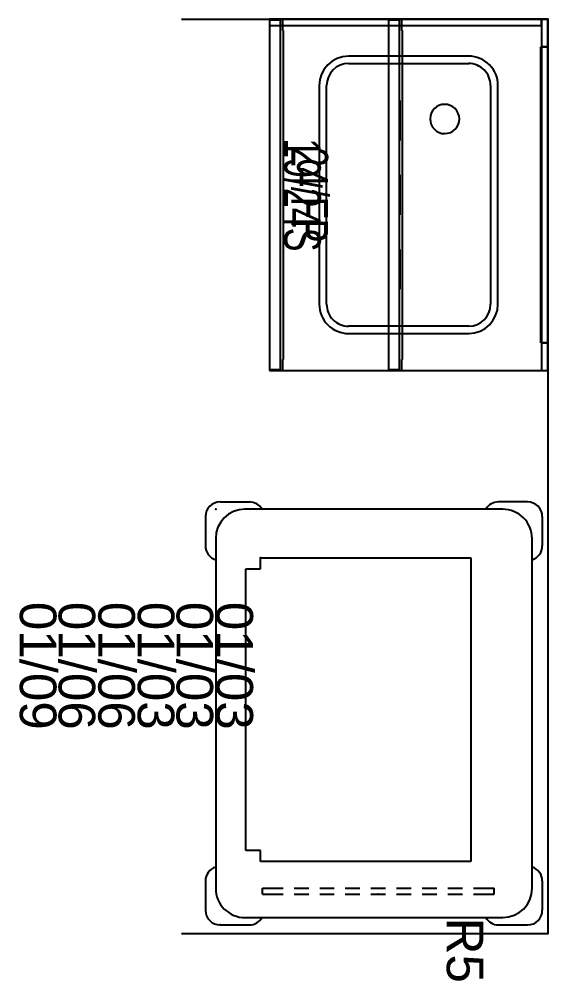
# Model space of a CAD drawing. Header units: inches. Extents: x 0 to 501, y -3 to 400.
# Drawn here: x 465.3 to 501.3, y 288 to 353.7 of the extents above; entities that cross this region are included whole.
import ezdxf
from ezdxf.enums import TextEntityAlignment as Align

# ---------------------------------------------------------------- set-up
doc = ezdxf.new("R2010")
doc.units = ezdxf.units.IN
doc.header["$MEASUREMENT"] = 0
for name, color, linetype in [('A-FURN-P-CART', 2, 'Continuous'), ('A-FURN-P-CART-PROD_NO-T', 2, 'Continuous'), ('A-FURN-P-CART-RAIL', 2, 'Continuous'), ('A-FURN-P-HARDWARE', 3, 'Continuous'), ('A-FURN-P-HARDWARE-PROD_NO-T', 3, 'Continuous'), ('A-FURN-P-STORAGE', 6, 'Continuous'), ('A-FURN-P-STORAGE-PROD_NO-T', 6, 'Continuous'), ('A-FURN-P-STORAGE-PROD_NO-TEXT', 6, 'Continuous'), ('A-FURN-P-WKSURF', 1, 'Continuous'), ('A-FURN-P-WKSURF-PROD_NO-T', 1, 'Continuous'), ('A-FURN-P-WKSURF-SS-T', 1, 'Continuous'), ('WALLS', 7, 'Continuous')]:
    doc.layers.add(name, color=color, linetype=linetype)
doc.styles.get("Standard").update_dxf_attribs({"font": 'arial.ttf'})

# ---------------------------------------------------------------- blocks, each defined once
blk = doc.blocks.new('P_CH100-24')
at = {"layer": 'A-FURN-P-HARDWARE'}
for p, q in [((1.89, 0), (22.11, 0)), ((1.89, -0.47), (1.89, 0)), ((1.89, 0), (1.89, -0.47)), ((22.11, 0), (1.89, 0)), ((22.11, -0.47), (1.89, -0.47)), ((1.89, -0.47), (22.11, -0.47)), ((22.11, 0), (22.11, -0.47)), ((22.11, -0.47), (22.11, 0))]:
    blk.add_line(p, q, dxfattribs=at)
for p in [(0, 0), (24, 0)]:
    blk.add_point(p, dxfattribs=at)
at = {"layer": 'A-FURN-P-HARDWARE-PROD_NO-T', "flags": 1}
for tag in ['CAPPN', 'CAPMG', 'CAPMC', 'CAPQT', 'CAPDH', 'CAPGC']:
    blk.add_attdef(tag, (0, 0), '', height=0.001, dxfattribs=at)
at = {"layer": 'A-FURN-P-HARDWARE-PROD_NO-T'}
blk.add_attdef('CAPTG', (4, -4), '', height=2.5, dxfattribs=at)
blk = doc.blocks.new('P_CH210-2419FPSNNLNH')
at = {"layer": 'A-FURN-P-STORAGE'}
for p, q in [((0, 0), (0, -18.115)), ((24, 0), (0, 0)), ((24, -18.115), (24, 0)), ((0, -18.115), (0.76, -18.115)), ((0.062, -18.24), (0.062, -19)), ((23.938, -18.24), (0.062, -18.24)), ((0.76, -18.055), (23.24, -18.055)), ((23.24, -18.115), (24, -18.115)), ((23.938, -19), (23.938, -18.24)), ((0.062, -19), (23.938, -19))]:
    blk.add_line(p, q, dxfattribs=at)
for p in [(0, 0), (24, 0)]:
    blk.add_point(p, dxfattribs=at)
at = {"layer": 'A-FURN-P-STORAGE-PROD_NO-T', "flags": 1}
for tag in ['CAPPN', 'CAPMG', 'CAPMC', 'CAPQT', 'CAPDH', 'CAPGC']:
    blk.add_attdef(tag, (0, 0), '', height=0.001, dxfattribs=at)
at = {"layer": 'A-FURN-P-STORAGE-PROD_NO-T'}
blk.add_attdef('CAPTG', (3, -5), '', height=2.5, dxfattribs=at)
at = {"layer": 'A-FURN-P-STORAGE-PROD_NO-TEXT', "width": 0.7}
blk.add_text('24/FP', height=2.5, dxfattribs=at).set_placement((12, -17.5), align=Align.CENTER)
blk = doc.blocks.new('P_CH300-192411CSLNLNH')
at = {"layer": 'A-FURN-P-STORAGE'}
for p, q in [((0, 0), (0, -9.99)), ((24, 0), (0, 0)), ((24, -9.99), (24, 0)), ((0, -9.99), (0.76, -9.99)), ((0.062, -10.115), (0.062, -10.875)), ((23.938, -10.115), (0.062, -10.115)), ((0.76, -9.93), (23.24, -9.93)), ((8.276, -10.075), (5.556, -10.075)), ((13.36, -10.075), (10.64, -10.075)), ((18.444, -10.075), (15.724, -10.075)), ((23.24, -9.99), (24, -9.99)), ((23.938, -10.875), (23.938, -10.115)), ((0.062, -10.875), (23.938, -10.875))]:
    blk.add_line(p, q, dxfattribs=at)
for p in [(0, 0), (24, 0)]:
    blk.add_point(p, dxfattribs=at)
at = {"layer": 'A-FURN-P-STORAGE-PROD_NO-T', "flags": 1}
for tag in ['CAPPN', 'CAPMG', 'CAPMC', 'CAPQT', 'CAPDH', 'CAPGC']:
    blk.add_attdef(tag, (0, 0), '', height=0.001, dxfattribs=at)
at = {"layer": 'A-FURN-P-STORAGE-PROD_NO-T'}
blk.add_attdef('CAPTG', (3, -4), '', height=2.5, dxfattribs=at)
blk = doc.blocks.new('P_CH606-1924SAR4')
at = {"layer": 'A-FURN-P-WKSURF'}
for p, q in [((0, 0), (0, -19)), ((24, 0), (0, 0)), ((24, -19), (24, 0)), ((0, -0.438), (24, -0.438)), ((19.476, -3.4), (4.524, -3.4)), ((4.524, -3.903), (19.476, -3.903)), ((2.525, -5.399), (2.525, -13.601)), ((3.028, -13.601), (3.028, -5.399)), ((20.972, -5.399), (20.972, -13.601)), ((21.475, -13.601), (21.475, -5.399)), ((19.476, -15.097), (4.524, -15.097)), ((4.524, -15.6), (19.476, -15.6)), ((0, -19), (24, -19))]:
    blk.add_line(p, q, dxfattribs=at)
for centre, radius, start, end in [((4.524, -5.399), 1.999, 90, 180.00001), ((4.524, -5.399), 1.496, 90, 180.00001), ((19.476, -5.399), 1.999, 0, 90), ((19.476, -5.399), 1.496, 0, 90), ((6.816, -7.036), 1, 90, 180.00001), ((6.816, -7.036), 1, 0, 90), ((6.816, -7.036), 1, 180.00001, 270), ((6.816, -7.036), 1, 270, 0), ((4.524, -13.601), 1.999, 180.00001, 270), ((4.524, -13.601), 1.496, 180.00001, 270), ((19.476, -13.601), 1.999, 270, 0), ((19.476, -13.601), 1.496, 270, 0)]:
    blk.add_arc(centre, radius, start, end, dxfattribs=at)
for p in [(0, 0), (24, 0)]:
    blk.add_point(p, dxfattribs=at)
at = {"layer": 'A-FURN-P-WKSURF-SS-T', "width": 0.7, "flags": 1}
blk.add_attdef('CAPPN', (0, 0), '', height=0.001, dxfattribs=at)
at = {"layer": 'A-FURN-P-WKSURF-SS-T', "flags": 1}
for tag in ['CAPMG', 'CAPMC', 'CAPQT', 'CAPDH', 'CAPGC']:
    blk.add_attdef(tag, (0, 0), '', height=0.001, dxfattribs=at)
at = {"layer": 'A-FURN-P-WKSURF-SS-T', "width": 0.7}
blk.add_attdef('CAPTG', text='', height=2.5, dxfattribs=at).set_placement((12, -18), align=Align.CENTER)
blk = doc.blocks.new('P_CH618-W194C')
at = {"layer": 'A-FURN-P-WKSURF'}
for p, q in [((0, -0.438), (0, -18.997)), ((0.438, -0.438), (0, -0.438)), ((0.438, -18.997), (0.438, -0.438)), ((0, -18.997), (0.438, -18.997))]:
    blk.add_line(p, q, dxfattribs=at)
blk.add_point((0, 0), dxfattribs=at)
at = {"layer": 'A-FURN-P-WKSURF-PROD_NO-T', "flags": 1}
for tag in ['CAPPN', 'CAPMG', 'CAPMC', 'CAPQT', 'CAPDH', 'CAPGC']:
    blk.add_attdef(tag, (0, 0), '', height=0.001, dxfattribs=at)
at = {"layer": 'A-FURN-P-WKSURF-PROD_NO-T'}
blk.add_attdef('CAPTG', (2, -4), '', height=2.5, dxfattribs=at)
blk = doc.blocks.new('P_CT342-60N')
at = {"layer": 'A-FURN-P-CART'}
for p, q in [((0.5, 22.3), (2.5, 22.3)), ((25.4, 22.3), (27.4, 22.3)), ((-0.5, 21.3), (-0.5, 19.3)), ((25.9, 21.6), (2, 21.6)), ((28.4, 19.3), (28.4, 21.3)), ((0, 19.6), (0, 2)), ((27.9, 2), (27.9, 19.6)), ((-0.5, 0.3), (-0.5, 2.3)), ((28.4, 0.3), (28.4, 2.3)), ((2, 0), (25.9, 0)), ((0.5, -0.7), (2.5, -0.7)), ((25.4, -0.7), (27.4, -0.7))]:
    blk.add_line(p, q, dxfattribs=at)
for centre, radius, start, end in [((0.5, 21.3), 1, 90, 180.00001), ((2.5, 21.3), 1, 17.4576, 90), ((25.4, 21.3), 1, 90, 162.5424), ((27.4, 21.3), 1, 0, 90), ((2, 19.6), 2, 90, 180.00001), ((25.9, 19.6), 2, 0, 90), ((0.5, 19.3), 1, 180.00001, 240.00001), ((27.4, 19.3), 1, 299.99999, 0), ((0.5, 2.3), 1, 120, 180.00001), ((27.4, 2.3), 1, 0, 60), ((2, 2), 2, 180.00001, 270), ((25.9, 2), 2, 270, 0), ((0.5, 0.3), 1, 180.00001, 270), ((2.5, 0.3), 1, 270, 342.5424), ((25.4, 0.3), 1, 197.4576, 270), ((27.4, 0.3), 1, 270, 0)]:
    blk.add_arc(centre, radius, start, end, dxfattribs=at)
for p in [(3.325, 3.05), (0, 0)]:
    blk.add_point(p, dxfattribs=at)
at = {"layer": 'A-FURN-P-CART-PROD_NO-T'}
blk.add_attdef('CAPTG', (9.9, 3), '', height=2.5, dxfattribs=at)
at = {"layer": 'A-FURN-P-CART-PROD_NO-T', "flags": 1}
for tag in ['CAPPN', 'CAPMG', 'CAPMC', 'CAPQT', 'CAPDH', 'CAPGC']:
    blk.add_attdef(tag, (0, 0), '', height=0.001, dxfattribs=at)
blk = doc.blocks.new('P_CT782-15R5')
at = {"layer": 'A-FURN-P-CART'}
for p, q in [((-2.5, 17.3), (-2.5, 18.705)), ((-2.1, 18.705), (-2.5, 18.705)), ((-2.1, 17.3), (-2.1, 18.705)), ((-2.5, 15.55), (-2.5, 16.55)), ((-2.1, 15.55), (-2.1, 16.55)), ((-2.5, 13.8), (-2.5, 14.8)), ((-2.1, 13.8), (-2.1, 14.8)), ((-2.5, 12.05), (-2.5, 13.05)), ((-2.1, 12.05), (-2.1, 13.05)), ((-2.5, 10.3), (-2.5, 11.3)), ((-2.1, 10.3), (-2.1, 11.3)), ((-2.5, 8.55), (-2.5, 9.55)), ((-2.1, 8.55), (-2.1, 9.55)), ((-2.5, 6.8), (-2.5, 7.8)), ((-2.1, 6.8), (-2.1, 7.8)), ((-2.5, 5.05), (-2.5, 6.05)), ((-2.1, 5.05), (-2.1, 6.05)), ((-2.5, 2.895), (-2.5, 4.3)), ((-2.1, 2.895), (-2.1, 4.3)), ((-2.1, 2.895), (-2.5, 2.895))]:
    blk.add_line(p, q, dxfattribs=at)
blk.add_point((0, 0), dxfattribs=at)
at = {"layer": 'A-FURN-P-CART-RAIL'}
blk.add_point((-2.1, 10.8), dxfattribs=at)
at = {"layer": 'A-FURN-P-CART-PROD_NO-T'}
blk.add_attdef('CAPTG', (-0.5, 15.475), '', height=2.5, dxfattribs=at)
at = {"layer": 'A-FURN-P-CART-PROD_NO-T', "flags": 1}
for tag in ['CAPPN', 'CAPMG', 'CAPMC', 'CAPQT', 'CAPDH', 'CAPGC']:
    blk.add_attdef(tag, (0, 0), '', height=0.001, dxfattribs=at)
blk = doc.blocks.new('P_CT501-03')
at = {"layer": 'A-FURN-P-CART'}
for p, q in [((0, 14.375), (20.75, 14.375)), ((0, 0), (0, 14.375)), ((20.75, 14.375), (20.75, 0)), ((0.75, 0), (0, 0)), ((0.75, -1), (0.75, 0)), ((20.75, 0), (20, 0)), ((20, 0), (20, -1)), ((20, -1), (0.75, -1))]:
    blk.add_line(p, q, dxfattribs=at)
blk.add_point((0, 0), dxfattribs=at)
at = {"layer": 'A-FURN-P-CART-PROD_NO-T', "flags": 1}
for tag in ['CAPPN', 'CAPMG', 'CAPMC', 'CAPQT', 'CAPDH', 'CAPGC']:
    blk.add_attdef(tag, (0, 0), '', height=0.001, dxfattribs=at)
at = {"layer": 'A-FURN-P-CART-PROD_NO-T'}
blk.add_attdef('CAPTG', (3, -3), '', height=2.5, dxfattribs=at)
blk = doc.blocks.new('P_CT501-06')
at = {"layer": 'A-FURN-P-CART'}
for p, q in [((0, 14.375), (20.75, 14.375)), ((0, 0), (0, 14.375)), ((20.75, 14.375), (20.75, 0)), ((0.75, 0), (0, 0)), ((0.75, -1), (0.75, 0)), ((20, 0), (20, -1)), ((20.75, 0), (20, 0)), ((20, -1), (0.75, -1))]:
    blk.add_line(p, q, dxfattribs=at)
blk.add_point((0, 0), dxfattribs=at)
at = {"layer": 'A-FURN-P-CART-PROD_NO-T', "flags": 1}
for tag in ['CAPPN', 'CAPMG', 'CAPMC', 'CAPQT', 'CAPDH', 'CAPGC']:
    blk.add_attdef(tag, (0, 0), '', height=0.001, dxfattribs=at)
at = {"layer": 'A-FURN-P-CART-PROD_NO-T'}
blk.add_attdef('CAPTG', (3, -3), '', height=2.5, dxfattribs=at)
blk = doc.blocks.new('P_CT501-09')
at = {"layer": 'A-FURN-P-CART'}
for p, q in [((0, 0), (0, 14.375)), ((0, 14.375), (20.75, 14.375)), ((20.75, 14.375), (20.75, 0)), ((0.75, 0), (0, 0)), ((0.75, -1), (0.75, 0)), ((20, 0), (20, -1)), ((20.75, 0), (20, 0)), ((20, -1), (0.75, -1))]:
    blk.add_line(p, q, dxfattribs=at)
blk.add_point((0, 0), dxfattribs=at)
at = {"layer": 'A-FURN-P-CART-PROD_NO-T', "flags": 1}
for tag in ['CAPPN', 'CAPMG', 'CAPMC', 'CAPQT', 'CAPDH', 'CAPGC']:
    blk.add_attdef(tag, (0, 0), '', height=0.001, dxfattribs=at)
at = {"layer": 'A-FURN-P-CART-PROD_NO-T'}
blk.add_attdef('CAPTG', (3, -3), '', height=2.5, dxfattribs=at)

msp = doc.modelspace()

# ---------------------------------------------------------------- linework, layer by layer
at = {"layer": 'WALLS'}
msp.add_lwpolyline([(476.34, 353.71), (501.34, 353.71), (501.34, 291.21), (476.34, 291.21)], dxfattribs=at)

# ---------------------------------------------------------------- block references
at = {"rotation": 270}
for name, p in [('P_CH210-2419FPSNNLNH', (501.34, 353.71)), ('P_CH618-W194C', (501.34, 353.71)), ('P_CH300-192411CSLNLNH', (501.34, 353.71)), ('P_CH100-24', (501.34, 353.71)), ('P_CH100-24', (501.34, 353.71)), ('P_CT342-60N', (478.668, 320.227))]:
    msp.add_blockref(name, p, dxfattribs=at)
for name, p, values in [('P_CH606-1924SAR4', (501.34, 353.71), {'CAPTG': '19/24S'}), ('P_CT501-03', (481.718, 316.902), {'CAPTG': '01/03'}), ('P_CT782-15R5', (478.968, 291.827), {'CAPTG': 'R5'})]:
    msp.add_blockref(name, p, dxfattribs=at).add_auto_attribs(values)
ref = msp.add_blockref('P_CT501-09', (481.718, 316.902), dxfattribs=dict(rotation=270))
ref.add_attrib('CAPTG', '01/09', (465.292, 313.902), dxfattribs={"layer": 'A-FURN-P-CART-PROD_NO-T', "height": 2.5, "rotation": 270})
ref = msp.add_blockref('P_CT501-06', (481.718, 316.902), dxfattribs=dict(rotation=270))
ref.add_attrib('CAPTG', '01/06', (467.941, 313.902), dxfattribs={"layer": 'A-FURN-P-CART-PROD_NO-T', "height": 2.5, "rotation": 270})
ref = msp.add_blockref('P_CT501-06', (481.718, 316.902), dxfattribs=dict(rotation=270))
ref.add_attrib('CAPTG', '01/06', (470.653, 313.902), dxfattribs={"layer": 'A-FURN-P-CART-PROD_NO-T', "height": 2.5, "rotation": 270})
ref = msp.add_blockref('P_CT501-03', (481.718, 316.902), dxfattribs=dict(rotation=270))
ref.add_attrib('CAPTG', '01/03', (473.344, 313.902), dxfattribs={"layer": 'A-FURN-P-CART-PROD_NO-T', "height": 2.5, "rotation": 270})
ref = msp.add_blockref('P_CT501-03', (481.718, 316.902), dxfattribs=dict(rotation=270))
ref.add_attrib('CAPTG', '01/03', (475.993, 313.902), dxfattribs={"layer": 'A-FURN-P-CART-PROD_NO-T', "height": 2.5, "rotation": 270})

doc.saveas('drawing.dxf')
